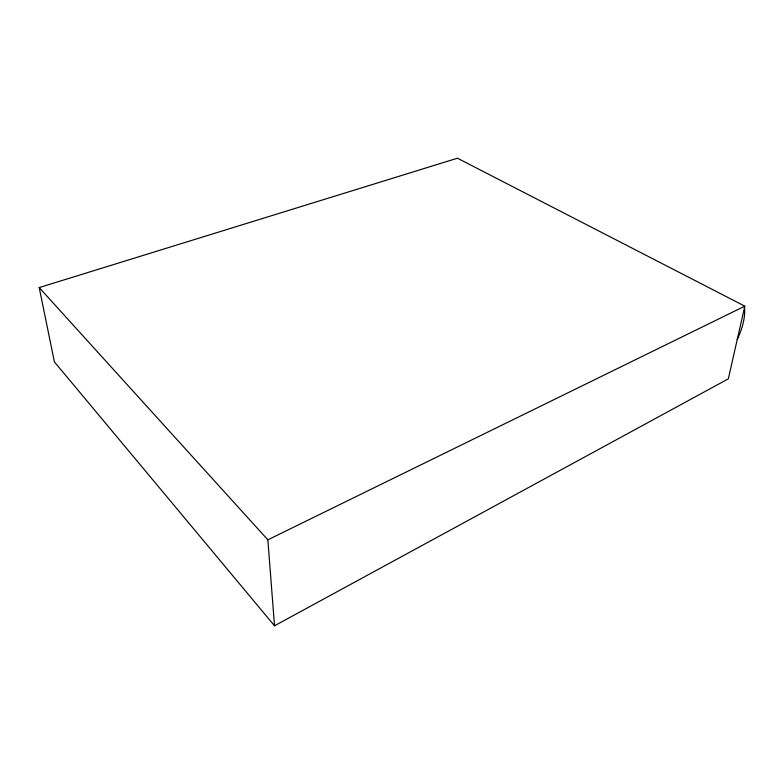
<?xml version="1.0" encoding="UTF-8"?>
<svg xmlns="http://www.w3.org/2000/svg" width="784" height="784" viewBox="0 0 784 784"><rect width="100%" height="100%" fill="white"/><g stroke="black" fill="none" stroke-linecap="round" stroke-linejoin="round"><path stroke-width="1.18" d="M744.8 306.152L728.326 378.839L274.518 625.789L54.4 361.865L39.2 287.571L457.454 158.211L744.8 306.152L267.854 539.833L274.518 625.789M39.2 287.571L267.854 539.833M744.486 307.553A49.568 23.383 -58.2 0 1 737.215 339.599"/></g></svg>
